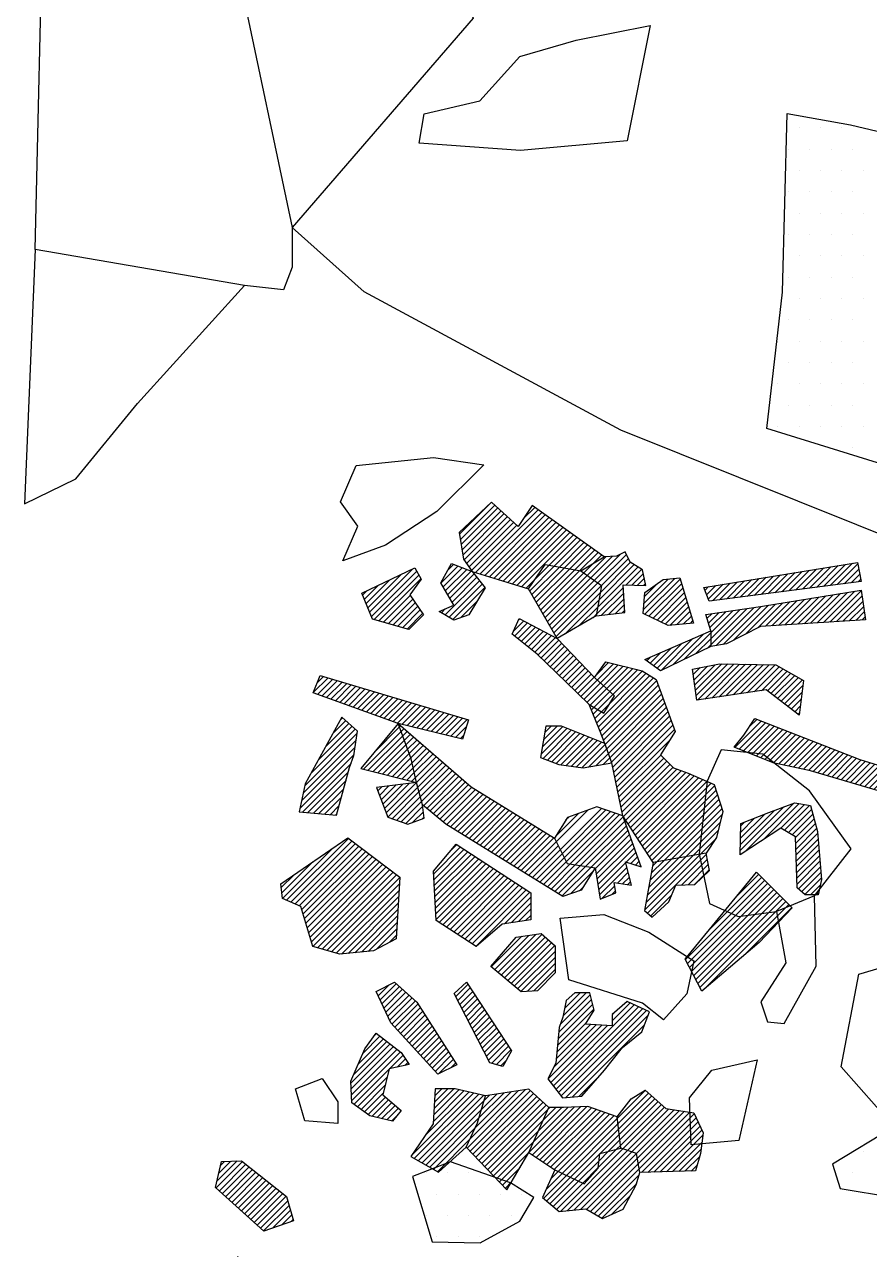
# Model space of a CAD drawing. Extents: x 187 to 361, y -1912 to -1599.
# Drawn here: x 189.6 to 239.1, y -1798.2 to -1726.4 of the extents above; entities that cross this region are included whole.
import ezdxf

# ---------------------------------------------------------------- set-up
doc = ezdxf.new("R2010")
doc.units = 0
doc.header["$LTSCALE"] = 25
doc.header["$MEASUREMENT"] = 0
doc.layers.get('0').update_dxf_attribs({"linetype": 'CONTINUOUS'})
for name, color, linetype in [('BEFUND', 1, 'CONTINUOUS'), ('KNOCHEN', 2, 'CONTINUOUS'), ('KNOCHENSCHRAFF', 2, 'CONTINUOUS'), ('STEINE', 4, 'CONTINUOUS'), ('STEINESCHRAFF', 4, 'CONTINUOUS')]:
    doc.layers.add(name, color=color, linetype=linetype)

# ---------------------------------------------------------------- blocks, each defined once
blk = doc.blocks.new('*X2')
at = {"color": 0}
for p, q in [((200.803, -1794.653), (202.36, -1793.095)), ((200.858, -1794.244), (202.044, -1793.058)), ((200.967, -1793.782), (201.675, -1793.073)), ((200.989, -1794.82), (202.557, -1793.252)), ((201.075, -1793.32), (201.306, -1793.089)), ((201.176, -1794.987), (202.755, -1793.408)), ((201.362, -1795.154), (202.952, -1793.564)), ((201.549, -1795.321), (203.15, -1793.72)), ((201.735, -1795.488), (203.347, -1793.876)), ((201.922, -1795.655), (203.544, -1794.032)), ((202.108, -1795.822), (203.742, -1794.188)), ((202.295, -1795.989), (203.939, -1794.344)), ((202.482, -1796.156), (204.137, -1794.501)), ((202.668, -1796.323), (204.334, -1794.657)), ((202.855, -1796.49), (204.532, -1794.813)), ((203.041, -1796.657), (204.729, -1794.969)), ((203.228, -1796.824), (204.927, -1795.125)), ((203.414, -1796.991), (205.014, -1795.391)), ((203.601, -1797.158), (205.093, -1795.666)), ((204.116, -1796.996), (205.171, -1795.941)), ((204.662, -1796.804), (205.249, -1796.217)), ((205.207, -1796.613), (205.327, -1796.492)), ((202.04, -1798.719), (202.106, -1798.652)), ((201.675, -1799.437), (202.368, -1798.744)), ((201.806, -1799.66), (202.629, -1798.836)), ((201.937, -1799.882), (202.891, -1798.928)), ((202.068, -1800.105), (203.126, -1799.047)), ((202.199, -1800.327), (203.244, -1799.283)), ((201.952, -1801.635), (203.596, -1799.991)), ((202.097, -1801.137), (203.479, -1799.755)), ((202.242, -1800.638), (203.361, -1799.519)), ((201.471, -1803.176), (203.949, -1800.698)), ((201.663, -1802.631), (203.832, -1800.463)), ((201.808, -1802.133), (203.714, -1800.227)), ((201.078, -1804.276), (204.018, -1801.337)), ((201.262, -1803.739), (204.067, -1800.934)), ((200.96, -1804.749), (203.833, -1801.875)), ((199.804, -1806.612), (203.463, -1802.952)), ((200.841, -1805.221), (203.648, -1802.414)), ((199.976, -1806.793), (203.278, -1803.491)), ((200.148, -1806.975), (203.093, -1804.029)), ((216.154, -1807.232), (218.927, -1804.459)), ((216.314, -1807.425), (219.461, -1804.278)), ((216.475, -1807.618), (219.764, -1804.33)), ((200.32, -1807.156), (202.909, -1804.568)), ((200.492, -1807.337), (202.724, -1805.106)), ((215.336, -1805.928), (216.216, -1805.049)), ((215.352, -1806.267), (216.534, -1805.085)), ((215.512, -1806.46), (216.852, -1805.12)), ((215.673, -1806.653), (217.325, -1805.001)), ((215.833, -1806.846), (217.859, -1804.82)), ((215.993, -1807.039), (218.393, -1804.639)), ((216.558, -1807.889), (219.949, -1804.497)), ((216.638, -1808.162), (220.135, -1804.665)), ((216.719, -1808.435), (220.321, -1804.833)), ((216.799, -1808.708), (220.507, -1805)), ((216.88, -1808.981), (220.693, -1805.168)), ((199.631, -1806.431), (200.178, -1805.884)), ((200.794, -1807.389), (202.539, -1805.645)), ((210.314, -1807.769), (212.36, -1805.723)), ((210.425, -1808.011), (212.742, -1805.694)), ((210.461, -1807.268), (211.977, -1805.752)), ((210.609, -1806.767), (211.595, -1805.781)), ((210.649, -1808.141), (213.125, -1805.665)), ((210.756, -1806.266), (211.212, -1805.81)), ((210.873, -1808.27), (213.507, -1805.636)), ((211.097, -1808.4), (213.729, -1805.768)), ((217.131, -1809.083), (220.879, -1805.336)), ((217.395, -1809.174), (221.065, -1805.504)), ((217.658, -1809.264), (221.156, -1805.766)), ((201.306, -1807.231), (202.354, -1806.183)), ((210.362, -1810.549), (214.292, -1806.619)), ((211.048, -1809.51), (214.293, -1806.265)), ((211.321, -1808.529), (213.941, -1805.909)), ((211.545, -1808.659), (214.153, -1806.051)), ((217.921, -1809.354), (221.136, -1806.139)), ((218.184, -1809.444), (221.117, -1806.512)), ((201.817, -1807.073), (202.169, -1806.722)), ((210.54, -1810.725), (214.292, -1806.973)), ((210.779, -1810.839), (214.291, -1807.327)), ((218.448, -1809.535), (221.097, -1806.885)), ((218.711, -1809.625), (221.077, -1807.258)), ((211.018, -1810.954), (214.216, -1807.756)), ((218.984, -1809.706), (220.888, -1807.801)), ((211.257, -1811.068), (214.051, -1808.274)), ((211.645, -1811.034), (214.069, -1808.61)), ((212.202, -1810.83), (214.213, -1808.82)), ((212.759, -1810.627), (214.356, -1809.03)), ((213.098, -1810.641), (214.5, -1809.24)), ((213.355, -1810.738), (214.643, -1809.45)), ((213.612, -1810.835), (214.787, -1809.66)), ((213.869, -1810.931), (214.93, -1809.87)), ((214.126, -1811.028), (215.074, -1810.08)), ((214.383, -1811.125), (215.111, -1810.397)), ((216.371, -1810.904), (216.591, -1810.684)), ((216.433, -1811.196), (216.937, -1810.692)), ((216.495, -1811.487), (217.282, -1810.7)), ((216.557, -1811.779), (217.627, -1810.708)), ((216.619, -1812.07), (217.973, -1810.717)), ((217.639, -1811.404), (218.318, -1810.725)), ((207.407, -1819.868), (211.398, -1815.878)), ((207.601, -1820.027), (212.132, -1815.496)), ((207.795, -1820.187), (212.713, -1815.27)), ((207.99, -1820.346), (213.022, -1815.314)), ((208.184, -1820.506), (213.331, -1815.359)), ((208.378, -1820.665), (213.64, -1815.403)), ((208.572, -1820.824), (213.949, -1815.448)), ((208.766, -1820.984), (213.976, -1815.775)), ((207.019, -1819.549), (209.928, -1816.64)), ((207.213, -1819.709), (210.663, -1816.259)), ((208.961, -1821.143), (213.909, -1816.195)), ((209.155, -1821.302), (213.843, -1816.615)), ((206.824, -1819.39), (209.193, -1817.021)), ((209.349, -1821.462), (213.776, -1817.035)), ((206.63, -1819.231), (207.83, -1818.031)), ((209.543, -1821.621), (213.71, -1817.455)), ((209.738, -1821.78), (213.643, -1817.875)), ((209.932, -1821.94), (213.711, -1818.161)), ((210.126, -1822.099), (213.878, -1818.347)), ((210.32, -1822.258), (214.046, -1818.533)), ((210.514, -1822.418), (214.213, -1818.719)), ((210.709, -1822.577), (214.381, -1818.905)), ((210.903, -1822.736), (214.548, -1819.091)), ((211.24, -1822.753), (214.716, -1819.277)), ((211.638, -1822.708), (214.883, -1819.463)), ((212.037, -1822.663), (214.79, -1819.91)), ((212.435, -1822.618), (213.267, -1821.787))]:
    blk.add_line(p, q, dxfattribs=at)
blk = doc.blocks.new('*X8')
at = {"color": 0}
for p, q in [((220.711, -1774.037), (222.058, -1772.69)), ((220.756, -1774.346), (222.603, -1772.499)), ((220.996, -1774.812), (223.411, -1772.397)), ((221.117, -1775.046), (223.676, -1772.486)), ((221.237, -1775.279), (223.941, -1772.575)), ((221.357, -1775.512), (224.206, -1772.664)), ((221.582, -1775.641), (224.471, -1772.752)), ((221.305, -1773.089), (221.513, -1772.882)), ((221.887, -1775.69), (224.694, -1772.883)), ((222.192, -1775.738), (224.786, -1773.144)), ((222.498, -1775.786), (224.879, -1773.405)), ((222.803, -1775.834), (224.971, -1773.666)), ((223.05, -1775.941), (225.064, -1773.927)), ((223.1, -1776.244), (225.156, -1774.188)), ((223.15, -1776.548), (225.249, -1774.449)), ((223.2, -1776.851), (225.341, -1774.71)), ((224.871, -1775.534), (225.434, -1774.971)), ((223.25, -1777.155), (224.834, -1775.571)), ((225.136, -1775.623), (225.526, -1775.232)), ((225.401, -1775.712), (225.619, -1775.493)), ((223.301, -1777.458), (224.907, -1775.852)), ((224.346, -1776.767), (224.979, -1776.133)), ((224.653, -1776.813), (225.052, -1776.414)), ((225.665, -1775.8), (225.711, -1775.754)), ((223.451, -1777.662), (224.188, -1776.924)), ((224.96, -1776.86), (225.124, -1776.695)), ((224.028, -1777.438), (224.238, -1777.228))]:
    blk.add_line(p, q, dxfattribs=at)
blk = doc.blocks.new('*X9')
at = {"color": 0}
for p, q in [((206.514, -1765.607), (207.382, -1764.739)), ((206.751, -1765.016), (207.11, -1764.657)), ((206.765, -1765.709), (207.654, -1764.82)), ((207.025, -1765.802), (207.926, -1764.902)), ((207.286, -1765.896), (208.198, -1764.984)), ((207.546, -1765.989), (208.47, -1765.065)), ((207.806, -1766.082), (208.742, -1765.147)), ((208.066, -1766.176), (209.014, -1765.228)), ((208.327, -1766.269), (209.286, -1765.31)), ((208.587, -1766.362), (209.558, -1765.391)), ((208.847, -1766.456), (209.83, -1765.473)), ((209.107, -1766.549), (210.102, -1765.554)), ((209.367, -1766.642), (210.374, -1765.636)), ((209.628, -1766.736), (210.646, -1765.717)), ((209.888, -1766.829), (210.918, -1765.799)), ((210.148, -1766.922), (211.19, -1765.88)), ((210.408, -1767.016), (211.462, -1765.962)), ((210.669, -1767.109), (211.734, -1766.044)), ((210.929, -1767.202), (212.006, -1766.125)), ((211.189, -1767.296), (212.278, -1766.207)), ((211.449, -1767.389), (212.55, -1766.288)), ((211.729, -1767.463), (212.822, -1766.37)), ((208.103, -1767.2), (208.225, -1767.078)), ((212.013, -1767.532), (213.094, -1766.451)), ((212.297, -1767.602), (213.366, -1766.533)), ((212.581, -1767.671), (213.638, -1766.614)), ((212.865, -1767.741), (213.91, -1766.696)), ((213.149, -1767.81), (214.182, -1766.777)), ((213.433, -1767.88), (214.454, -1766.859)), ((213.717, -1767.949), (214.726, -1766.94)), ((214.001, -1768.019), (214.998, -1767.022)), ((214.285, -1768.088), (215.27, -1767.103)), ((206.393, -1770.324), (208.972, -1767.745)), ((206.821, -1769.543), (208.786, -1767.578)), ((207.248, -1768.762), (208.599, -1767.411)), ((207.675, -1767.981), (208.412, -1767.245)), ((210.085, -1769.107), (211.573, -1767.619)), ((211.573, -1767.619), (211.651, -1767.541)), ((211.668, -1767.878), (211.84, -1767.706)), ((214.569, -1768.158), (215.542, -1767.185)), ((214.853, -1768.228), (215.499, -1767.582)), ((205.926, -1771.498), (209.025, -1768.399)), ((206.026, -1771.044), (209.085, -1767.986)), ((209.457, -1770.088), (211.668, -1767.878)), ((209.74, -1770.159), (211.762, -1768.137)), ((210.022, -1770.23), (211.856, -1768.396)), ((211.762, -1768.137), (212.029, -1767.87)), ((211.856, -1768.396), (212.218, -1768.035)), ((211.951, -1768.655), (212.406, -1768.2)), ((212.045, -1768.914), (212.595, -1768.364)), ((212.14, -1769.174), (212.784, -1768.529)), ((215.138, -1768.297), (215.333, -1768.101)), ((205.727, -1772.405), (208.906, -1769.225)), ((205.826, -1771.951), (208.965, -1768.812)), ((210.305, -1770.301), (211.951, -1768.655)), ((210.587, -1770.372), (212.045, -1768.914)), ((210.87, -1770.444), (212.14, -1769.174)), ((212.234, -1769.433), (212.973, -1768.694)), ((212.305, -1769.715), (213.162, -1768.858)), ((212.369, -1770.005), (213.351, -1769.023)), ((212.433, -1770.294), (213.54, -1769.187)), ((205.877, -1772.608), (208.728, -1769.757)), ((211.152, -1770.515), (212.234, -1769.433)), ((211.435, -1770.586), (212.305, -1769.715)), ((212.497, -1770.584), (213.729, -1769.352)), ((212.561, -1770.873), (213.918, -1769.517)), ((212.636, -1771.152), (214.107, -1769.681)), ((212.71, -1771.431), (214.296, -1769.846)), ((206.2, -1772.638), (208.566, -1770.272)), ((211.717, -1770.657), (212.369, -1770.005)), ((212, -1770.728), (212.433, -1770.294)), ((212.282, -1770.799), (212.497, -1770.584)), ((212.785, -1771.71), (214.485, -1770.011)), ((212.86, -1771.989), (214.673, -1770.175)), ((212.967, -1772.235), (214.862, -1770.34)), ((213.161, -1772.394), (215.051, -1770.505)), ((213.356, -1772.553), (215.24, -1770.669)), ((206.523, -1772.669), (208.433, -1770.759)), ((206.846, -1772.699), (208.299, -1771.246)), ((210.295, -1771.372), (210.537, -1771.129)), ((210.392, -1771.628), (210.943, -1771.077)), ((210.49, -1771.884), (211.349, -1771.025)), ((210.587, -1772.14), (211.755, -1770.972)), ((210.685, -1772.396), (212.161, -1770.92)), ((210.782, -1772.652), (212.561, -1770.873)), ((210.884, -1772.904), (212.636, -1771.152)), ((211.146, -1772.996), (212.71, -1771.431)), ((213.551, -1772.712), (215.429, -1770.834)), ((213.745, -1772.871), (215.618, -1770.998)), ((213.94, -1773.03), (215.813, -1771.157)), ((214.134, -1773.189), (216.032, -1771.291)), ((214.334, -1773.343), (216.251, -1771.426)), ((207.169, -1772.73), (208.166, -1771.733)), ((211.408, -1773.088), (212.785, -1771.71)), ((211.67, -1773.179), (212.86, -1771.989)), ((214.553, -1773.478), (216.47, -1771.561)), ((214.771, -1773.613), (216.688, -1771.696)), ((214.99, -1773.748), (216.907, -1771.831)), ((215.209, -1773.883), (217.126, -1771.966)), ((215.427, -1774.017), (217.344, -1772.1)), ((207.492, -1772.76), (208.032, -1772.22)), ((207.815, -1772.791), (207.899, -1772.707)), ((211.932, -1773.271), (212.925, -1772.277)), ((212.359, -1773.197), (212.967, -1772.589)), ((215.646, -1774.152), (217.563, -1772.235)), ((215.865, -1774.287), (217.782, -1772.37)), ((216.084, -1774.422), (218.001, -1772.505)), ((216.302, -1774.557), (218.219, -1772.64)), ((216.521, -1774.692), (218.438, -1772.775)), ((212.918, -1772.992), (213.008, -1772.902)), ((216.74, -1774.827), (218.657, -1772.909)), ((216.958, -1774.962), (218.876, -1773.044)), ((217.177, -1775.096), (219.094, -1773.179)), ((217.396, -1775.231), (219.313, -1773.314)), ((217.614, -1775.366), (219.532, -1773.449)), ((217.833, -1775.501), (219.75, -1773.584)), ((204.948, -1777.78), (208.576, -1774.152)), ((205.195, -1777.886), (208.777, -1774.304)), ((218.052, -1775.636), (219.969, -1773.718)), ((218.27, -1775.771), (220.188, -1773.853)), ((218.489, -1775.906), (220.407, -1773.988)), ((218.708, -1776.04), (220.625, -1774.123)), ((204.71, -1777.664), (207.639, -1774.735)), ((205.442, -1777.992), (208.979, -1774.455)), ((205.689, -1778.099), (209.181, -1774.607)), ((205.832, -1778.31), (209.383, -1774.759)), ((205.914, -1778.581), (209.585, -1774.911)), ((213.579, -1776.22), (215.148, -1774.65)), ((213.596, -1776.556), (215.362, -1774.79)), ((213.613, -1776.892), (215.576, -1774.93)), ((214.562, -1774.883), (214.934, -1774.511)), ((218.926, -1776.175), (220.756, -1774.346)), ((219.145, -1776.31), (220.876, -1774.579)), ((219.364, -1776.445), (220.996, -1774.812)), ((204.673, -1777.347), (206.512, -1775.508)), ((205.996, -1778.852), (209.786, -1775.062)), ((206.079, -1779.124), (209.988, -1775.214)), ((206.161, -1779.395), (210.19, -1775.366)), ((206.243, -1779.666), (210.392, -1775.518)), ((206.325, -1779.938), (210.593, -1775.669)), ((213.63, -1777.229), (215.79, -1775.069)), ((213.648, -1777.565), (216.004, -1775.209)), ((213.665, -1777.901), (216.218, -1775.349)), ((213.682, -1778.238), (216.431, -1775.488)), ((213.699, -1778.574), (216.645, -1775.628)), ((219.583, -1776.58), (221.117, -1775.046)), ((219.801, -1776.715), (221.237, -1775.279)), ((220.02, -1776.85), (221.357, -1775.512)), ((220.239, -1776.985), (221.582, -1775.641)), ((220.457, -1777.119), (221.887, -1775.69)), ((220.676, -1777.254), (222.192, -1775.738)), ((204.636, -1777.03), (205.385, -1776.282)), ((206.407, -1780.209), (210.795, -1775.821)), ((206.489, -1780.481), (210.997, -1775.973)), ((206.763, -1780.56), (211.199, -1776.125)), ((207.037, -1780.64), (211.401, -1776.277)), ((207.311, -1780.72), (211.583, -1776.448)), ((213.717, -1778.91), (216.859, -1775.768)), ((213.899, -1779.081), (217.073, -1775.907)), ((214.113, -1779.221), (217.287, -1776.047)), ((214.327, -1779.361), (217.501, -1776.187)), ((214.541, -1779.5), (217.715, -1776.326)), ((214.754, -1779.64), (217.929, -1776.466)), ((220.895, -1777.389), (222.498, -1775.786)), ((221.113, -1777.524), (222.803, -1775.834)), ((221.587, -1777.404), (222.907, -1776.084)), ((207.584, -1780.8), (211.561, -1776.823)), ((214.968, -1779.78), (218.142, -1776.606)), ((215.182, -1779.92), (218.356, -1776.746)), ((215.396, -1780.06), (218.57, -1776.885)), ((215.609, -1780.2), (218.784, -1777.025)), ((215.823, -1780.339), (218.998, -1777.165)), ((222.116, -1777.229), (222.337, -1777.008)), ((207.858, -1780.88), (211.54, -1777.198)), ((208.16, -1780.931), (211.518, -1777.573)), ((216.037, -1780.479), (219.212, -1777.304)), ((217.717, -1779.153), (219.269, -1777.6)), ((208.554, -1780.891), (211.497, -1777.948)), ((208.947, -1780.851), (211.475, -1778.324)), ((218.133, -1779.09), (219.269, -1777.954)), ((218.549, -1779.028), (219.268, -1778.308)), ((209.34, -1780.812), (211.453, -1778.699)), ((209.734, -1780.772), (211.432, -1779.074)), ((218.965, -1778.965), (219.268, -1778.662)), ((210.198, -1780.662), (211.41, -1779.449)), ((210.961, -1780.252), (211.388, -1779.824)), ((216.949, -1781.688), (218.748, -1779.889)), ((217.143, -1781.848), (219.157, -1779.833)), ((217.336, -1782.009), (219.567, -1779.778)), ((217.529, -1782.169), (219.923, -1779.775)), ((217.722, -1782.33), (220.111, -1779.94)), ((217.915, -1782.49), (220.299, -1780.106)), ((218.108, -1782.651), (220.488, -1780.271)), ((218.301, -1782.811), (220.676, -1780.436)), ((218.494, -1782.971), (220.69, -1780.776)), ((218.687, -1783.132), (220.69, -1781.13)), ((219.047, -1783.126), (220.689, -1781.484)), ((219.419, -1783.107), (220.689, -1781.838)), ((210.315, -1783.373), (210.942, -1782.746)), ((210.428, -1783.613), (211.375, -1782.666)), ((210.541, -1783.854), (211.562, -1782.832)), ((214.871, -1783.413), (215.578, -1782.705)), ((214.99, -1783.647), (215.718, -1782.919)), ((210.654, -1784.094), (211.75, -1782.998)), ((210.767, -1784.335), (211.937, -1783.165)), ((210.88, -1784.575), (212.125, -1783.331)), ((210.993, -1784.815), (212.312, -1783.497)), ((215.11, -1783.881), (215.859, -1783.132)), ((215.229, -1784.115), (215.999, -1783.346)), ((215.349, -1784.349), (216.139, -1783.559)), ((220.912, -1785.504), (222.821, -1783.595)), ((220.994, -1785.068), (222.75, -1783.311)), ((221.159, -1784.55), (222.508, -1783.2)), ((221.254, -1784.101), (222.155, -1783.2)), ((211.127, -1785.035), (212.499, -1783.663)), ((211.296, -1785.22), (212.662, -1783.854)), ((211.465, -1785.405), (212.799, -1784.07)), ((211.634, -1785.59), (212.937, -1784.286)), ((215.468, -1784.583), (216.279, -1783.773)), ((215.588, -1784.817), (216.419, -1783.986)), ((215.707, -1785.051), (216.559, -1784.2)), ((220.593, -1788.651), (225.335, -1783.909)), ((220.746, -1788.851), (225.577, -1784.021)), ((220.834, -1786.288), (222.962, -1784.161)), ((220.873, -1785.896), (222.891, -1783.878)), ((220.9, -1789.051), (225.818, -1784.133)), ((221.054, -1789.25), (226.06, -1784.245)), ((224.044, -1784.846), (225.093, -1783.797)), ((224.044, -1784.492), (224.192, -1784.345)), ((211.802, -1785.774), (213.074, -1784.502)), ((211.971, -1785.959), (213.212, -1784.718)), ((212.14, -1786.144), (213.35, -1784.934)), ((215.827, -1785.285), (216.699, -1784.413)), ((215.946, -1785.519), (216.839, -1784.627)), ((216.066, -1785.753), (216.979, -1784.84)), ((216.185, -1785.987), (217.119, -1785.053)), ((220.6, -1787.583), (223.109, -1785.075)), ((220.757, -1787.073), (222.777, -1785.053)), ((220.795, -1786.681), (222.503, -1784.973)), ((221.317, -1789.341), (226.169, -1784.489)), ((221.706, -1789.306), (225.94, -1785.072)), ((209.43, -1786.732), (210.419, -1785.743)), ((210.105, -1785.704), (210.218, -1785.591)), ((212.308, -1786.329), (213.487, -1785.15)), ((212.477, -1786.514), (213.625, -1785.366)), ((212.646, -1786.699), (213.762, -1785.582)), ((212.815, -1786.883), (213.9, -1785.798)), ((216.305, -1786.221), (217.259, -1785.267)), ((216.425, -1786.455), (217.4, -1785.48)), ((216.544, -1786.689), (217.54, -1785.694)), ((220.285, -1788.252), (223.44, -1785.097)), ((220.439, -1788.452), (223.772, -1785.118)), ((208.723, -1788.5), (211.021, -1786.202)), ((208.736, -1788.84), (211.222, -1786.354)), ((208.749, -1789.181), (211.423, -1786.507)), ((208.888, -1787.982), (210.821, -1786.049)), ((209.159, -1787.357), (210.62, -1785.896)), ((212.983, -1787.068), (214.037, -1786.014)), ((213.152, -1787.253), (214.175, -1786.23)), ((213.321, -1787.438), (214.313, -1786.446)), ((216.664, -1786.923), (217.68, -1785.907)), ((216.783, -1787.158), (217.82, -1786.121)), ((216.955, -1787.34), (217.96, -1786.334)), ((208.763, -1789.521), (211.624, -1786.66)), ((210.978, -1787.659), (211.777, -1786.86)), ((211.429, -1787.562), (211.915, -1787.076)), ((213.489, -1787.623), (214.45, -1786.662)), ((213.658, -1787.808), (214.588, -1786.878)), ((213.884, -1787.935), (214.725, -1787.094)), ((217.233, -1787.414), (218.1, -1786.548)), ((217.512, -1787.489), (217.81, -1787.191)), ((208.898, -1789.739), (210.954, -1787.683)), ((211.88, -1787.464), (212.053, -1787.291)), ((214.589, -1787.584), (214.863, -1787.31)), ((209.104, -1789.887), (210.846, -1788.145)), ((209.31, -1790.034), (210.737, -1788.607)), ((222.094, -1789.271), (223.238, -1788.127)), ((209.516, -1790.182), (210.629, -1789.069)), ((209.722, -1790.329), (210.741, -1789.311)), ((212.287, -1792.714), (215.912, -1789.089)), ((212.432, -1792.923), (216.199, -1789.155)), ((212.658, -1793.051), (216.487, -1789.222)), ((213.061, -1791.587), (215.625, -1789.023)), ((213.557, -1790.737), (215.337, -1788.957)), ((213.576, -1790.364), (215.05, -1788.891)), ((213.596, -1789.992), (214.748, -1788.839)), ((213.615, -1789.619), (214.395, -1788.839)), ((213.634, -1789.246), (214.042, -1788.838)), ((213.653, -1788.873), (213.689, -1788.838)), ((215.53, -1792.3), (218.953, -1788.877)), ((215.703, -1792.481), (219.249, -1788.934)), ((215.707, -1791.769), (218.533, -1788.944)), ((215.875, -1792.661), (219.434, -1789.103)), ((216.015, -1791.107), (218.112, -1789.01)), ((216.048, -1792.842), (219.618, -1789.272)), ((216.23, -1790.539), (217.692, -1789.077)), ((216.376, -1790.04), (217.272, -1789.143)), ((216.521, -1789.541), (216.852, -1789.21)), ((224.349, -1790.551), (225.985, -1788.916)), ((224.384, -1790.87), (226.173, -1789.081)), ((224.419, -1791.189), (226.361, -1789.247)), ((209.965, -1790.44), (210.931, -1789.474)), ((210.252, -1790.507), (211.121, -1789.637)), ((210.538, -1790.574), (211.311, -1789.801)), ((210.825, -1790.64), (211.501, -1789.964)), ((212.884, -1793.178), (216.521, -1789.541)), ((213.11, -1793.306), (216.376, -1790.04)), ((216.221, -1793.023), (219.803, -1789.441)), ((216.394, -1793.203), (219.987, -1789.61)), ((216.567, -1793.384), (220.172, -1789.779)), ((216.74, -1793.565), (220.267, -1790.037)), ((219.153, -1792.565), (221.824, -1789.895)), ((219.365, -1792.707), (222.19, -1789.883)), ((219.421, -1791.945), (221.458, -1789.908)), ((219.577, -1792.849), (222.556, -1789.87)), ((219.703, -1791.309), (221.095, -1789.917)), ((219.789, -1792.99), (222.833, -1789.946)), ((219.985, -1790.673), (220.742, -1789.916)), ((220.001, -1793.132), (223.094, -1790.039)), ((220.267, -1790.037), (220.389, -1789.916)), ((224.454, -1791.507), (226.55, -1789.412)), ((224.489, -1791.826), (226.738, -1789.577)), ((224.524, -1792.144), (226.926, -1789.742)), ((224.667, -1792.355), (227.115, -1789.908)), ((224.932, -1792.444), (227.371, -1790.004)), ((225.196, -1792.533), (227.677, -1790.052)), ((225.459, -1792.624), (227.982, -1790.101)), ((211.112, -1790.707), (211.445, -1790.374)), ((213.336, -1793.433), (216.23, -1790.539)), ((216.913, -1793.746), (219.985, -1790.673)), ((220.213, -1793.274), (223.355, -1790.132)), ((220.425, -1793.415), (223.616, -1790.224)), ((220.637, -1793.557), (223.877, -1790.317)), ((220.872, -1793.675), (224.138, -1790.409)), ((221.112, -1793.789), (224.349, -1790.551)), ((225.513, -1792.923), (228.288, -1790.149)), ((225.567, -1793.223), (228.593, -1790.197)), ((225.621, -1793.522), (228.85, -1790.293)), ((225.759, -1793.738), (228.964, -1790.533)), ((226.124, -1793.727), (229.078, -1790.772)), ((213.562, -1793.561), (216.015, -1791.107)), ((217.085, -1793.926), (219.703, -1791.309)), ((221.352, -1793.902), (224.384, -1790.87)), ((221.592, -1794.016), (224.419, -1791.189)), ((223.351, -1792.61), (224.454, -1791.507)), ((226.488, -1793.716), (229.192, -1791.012)), ((226.853, -1793.705), (229.306, -1791.251)), ((213.788, -1793.688), (215.707, -1791.769)), ((217.258, -1794.107), (219.421, -1791.945)), ((223.822, -1792.493), (224.489, -1791.826)), ((224.292, -1792.376), (224.524, -1792.144)), ((227.217, -1793.694), (229.361, -1791.55)), ((227.581, -1793.683), (229.31, -1791.955)), ((217.431, -1794.288), (219.132, -1792.587)), ((221.005, -1796.017), (224.667, -1792.355)), ((221.396, -1795.98), (224.932, -1792.444)), ((221.787, -1795.942), (225.196, -1792.533)), ((221.833, -1794.129), (223.318, -1792.644)), ((222.178, -1795.905), (225.459, -1792.624)), ((222.54, -1795.896), (225.513, -1792.923)), ((223.222, -1793.447), (224.292, -1792.376)), ((223.27, -1793.045), (223.822, -1792.493)), ((223.318, -1792.644), (223.351, -1792.61)), ((227.946, -1793.672), (229.259, -1792.36)), ((228.31, -1793.662), (229.173, -1792.799)), ((217.604, -1794.468), (218.637, -1793.435)), ((220.443, -1794.105), (220.872, -1793.675)), ((222.073, -1794.242), (223.27, -1793.045)), ((222.313, -1794.356), (223.222, -1793.447)), ((222.764, -1796.026), (225.567, -1793.223)), ((222.987, -1796.156), (225.621, -1793.522)), ((228.675, -1793.651), (229.02, -1793.305)), ((217.777, -1794.649), (218.142, -1794.284)), ((220.005, -1795.249), (221.352, -1793.902)), ((220.166, -1794.735), (221.112, -1793.789)), ((220.197, -1795.411), (221.592, -1794.016)), ((220.389, -1795.573), (221.833, -1794.129)), ((220.58, -1795.735), (222.073, -1794.242)), ((220.772, -1795.897), (222.313, -1794.356)), ((223.211, -1796.286), (225.622, -1793.875)), ((223.435, -1796.416), (225.479, -1794.371)), ((224.021, -1796.183), (225.113, -1795.091)), ((224.672, -1795.886), (224.702, -1795.856))]:
    blk.add_line(p, q, dxfattribs=at)
blk = doc.blocks.new('*X10')
at = {"color": 0}
for p, q in [((215.091, -1756.322), (216.97, -1754.443)), ((215.14, -1756.627), (217.156, -1754.611)), ((215.189, -1756.932), (217.341, -1754.779)), ((216.031, -1758.565), (219.704, -1754.892)), ((218.848, -1755.394), (219.498, -1754.745)), ((215.238, -1757.237), (217.527, -1754.947)), ((215.286, -1757.542), (217.712, -1755.116)), ((215.353, -1757.828), (217.898, -1755.284)), ((215.5, -1758.035), (218.083, -1755.452)), ((215.647, -1758.241), (218.269, -1755.62)), ((216.301, -1758.648), (219.91, -1755.039)), ((216.571, -1758.732), (220.117, -1755.186)), ((216.841, -1758.815), (220.323, -1755.333)), ((217.111, -1758.899), (220.53, -1755.48)), ((217.381, -1758.982), (220.736, -1755.628)), ((215.794, -1758.448), (218.454, -1755.788)), ((217.651, -1759.066), (220.942, -1755.775)), ((217.921, -1759.149), (221.149, -1755.922)), ((218.191, -1759.233), (221.355, -1756.069)), ((218.461, -1759.316), (221.562, -1756.216)), ((218.731, -1759.4), (221.768, -1756.363)), ((220.342, -1758.143), (221.974, -1756.51)), ((220.644, -1758.195), (222.181, -1756.658)), ((220.945, -1758.247), (222.387, -1756.805)), ((221.247, -1758.299), (222.594, -1756.952)), ((221.548, -1758.35), (222.8, -1757.099)), ((221.85, -1758.402), (223.006, -1757.246)), ((222.152, -1758.454), (223.213, -1757.393)), ((222.579, -1758.734), (223.67, -1757.643)), ((222.786, -1758.881), (224.051, -1757.616)), ((222.931, -1758.028), (223.419, -1757.54)), ((222.993, -1759.028), (224.555, -1757.465)), ((223.2, -1759.174), (224.872, -1757.502)), ((223.406, -1759.321), (224.99, -1757.738)), ((209.816, -1760.891), (212.352, -1758.354)), ((209.916, -1761.144), (212.576, -1758.484)), ((214.007, -1759.174), (214.994, -1758.188)), ((214.136, -1759.399), (215.251, -1758.284)), ((214.265, -1759.623), (215.507, -1758.381)), ((214.394, -1759.848), (215.764, -1758.478)), ((214.408, -1758.42), (214.737, -1758.091)), ((219.204, -1759.635), (220.644, -1758.195)), ((219.333, -1759.859), (220.945, -1758.247)), ((219.462, -1760.083), (221.247, -1758.299)), ((219.532, -1758.952), (220.342, -1758.143)), ((219.592, -1760.307), (221.548, -1758.35)), ((219.721, -1760.531), (221.85, -1758.402)), ((219.851, -1760.756), (222.152, -1758.454)), ((222.373, -1758.587), (222.931, -1758.028)), ((223.2, -1760.588), (225.544, -1758.244)), ((223.274, -1760.161), (225.329, -1758.105)), ((223.347, -1759.734), (225.114, -1757.967)), ((224.855, -1759.287), (225.759, -1758.383)), ((233.988, -1759.7), (235.184, -1758.503)), ((234.394, -1759.647), (235.606, -1758.435)), ((234.8, -1759.594), (236.028, -1758.366)), ((235.207, -1759.542), (236.451, -1758.298)), ((235.613, -1759.489), (236.873, -1758.229)), ((236.02, -1759.436), (237.295, -1758.161)), ((236.426, -1759.383), (237.717, -1758.092)), ((236.832, -1759.33), (238.139, -1758.023)), ((237.239, -1759.277), (238.451, -1758.065)), ((237.645, -1759.224), (238.505, -1758.365)), ((209.614, -1760.385), (211.009, -1758.991)), ((209.715, -1760.638), (211.681, -1758.672)), ((210.087, -1761.327), (212.7, -1758.714)), ((210.361, -1761.406), (212.823, -1758.944)), ((214.251, -1761.052), (216.259, -1759.044)), ((214.524, -1760.072), (215.948, -1758.648)), ((214.653, -1760.297), (216.103, -1758.846)), ((219.001, -1759.483), (219.532, -1758.952)), ((219.98, -1760.98), (222.373, -1758.587)), ((220.109, -1761.204), (222.579, -1758.734)), ((220.239, -1761.428), (222.786, -1758.881)), ((220.368, -1761.652), (222.993, -1759.028)), ((220.497, -1761.876), (223.2, -1759.174)), ((225.195, -1759.3), (225.859, -1758.636)), ((225.535, -1759.314), (225.923, -1758.925)), ((225.875, -1759.327), (225.987, -1759.215)), ((225.877, -1760.739), (227.709, -1758.907)), ((225.91, -1760.353), (227.315, -1758.948)), ((225.943, -1759.967), (226.684, -1759.225)), ((225.96, -1761.01), (228.021, -1758.949)), ((226.198, -1761.126), (228.104, -1759.22)), ((229.924, -1760.228), (230.963, -1759.189)), ((230.33, -1760.176), (231.385, -1759.121)), ((230.736, -1760.123), (231.807, -1759.052)), ((231.143, -1760.07), (232.229, -1758.983)), ((231.549, -1760.017), (232.651, -1758.915)), ((231.956, -1759.964), (233.074, -1758.846)), ((232.362, -1759.911), (233.496, -1758.778)), ((232.768, -1759.859), (233.918, -1758.709)), ((233.175, -1759.806), (234.34, -1758.641)), ((233.581, -1759.753), (234.762, -1758.572)), ((238.051, -1759.172), (238.559, -1758.664)), ((238.458, -1759.119), (238.613, -1758.964)), ((209.413, -1759.88), (209.665, -1759.627)), ((209.514, -1760.132), (210.337, -1759.309)), ((210.636, -1761.485), (212.2, -1759.921)), ((214.473, -1761.183), (216.415, -1759.242)), ((214.696, -1761.314), (216.571, -1759.439)), ((220.627, -1762.101), (223.406, -1759.321)), ((220.756, -1762.325), (223.347, -1759.734)), ((223.126, -1761.016), (224.7, -1759.442)), ((223.423, -1761.073), (224.72, -1759.775)), ((226.436, -1761.241), (228.187, -1759.49)), ((226.674, -1761.357), (228.27, -1759.761)), ((229.486, -1759.606), (229.697, -1759.395)), ((229.582, -1759.863), (230.119, -1759.326)), ((229.678, -1760.121), (230.541, -1759.258)), ((234.924, -1761.592), (236.577, -1759.939)), ((235.302, -1761.568), (236.999, -1759.87)), ((235.68, -1761.543), (237.421, -1759.802)), ((236.058, -1761.519), (237.843, -1759.733)), ((236.436, -1761.494), (238.266, -1759.665)), ((236.814, -1761.47), (238.642, -1759.642)), ((237.192, -1761.445), (238.687, -1759.951)), ((210.911, -1761.564), (212.345, -1760.129)), ((211.185, -1761.643), (212.49, -1760.338)), ((211.46, -1761.722), (212.635, -1760.547)), ((215.145, -1761.218), (216.126, -1760.237)), ((221.258, -1762.177), (223.274, -1760.161)), ((222.092, -1761.696), (223.2, -1760.588)), ((223.824, -1761.025), (224.741, -1760.108)), ((224.226, -1760.976), (224.761, -1760.441)), ((226.912, -1761.472), (228.352, -1760.032)), ((227.151, -1761.587), (228.435, -1760.302)), ((227.425, -1761.667), (228.518, -1760.573)), ((230.13, -1762.851), (232.365, -1760.615)), ((230.553, -1762.781), (232.778, -1760.556)), ((231.143, -1762.545), (233.2, -1760.487)), ((231.866, -1762.175), (233.623, -1760.419)), ((232.589, -1761.806), (234.045, -1760.35)), ((233.034, -1761.714), (234.467, -1760.282)), ((233.412, -1761.69), (234.889, -1760.213)), ((233.79, -1761.666), (235.311, -1760.144)), ((234.168, -1761.641), (235.733, -1760.076)), ((234.546, -1761.617), (236.155, -1760.007)), ((237.57, -1761.421), (238.731, -1760.259)), ((237.948, -1761.396), (238.776, -1760.568)), ((211.735, -1761.8), (212.779, -1760.756)), ((212.009, -1761.879), (212.924, -1760.964)), ((214.029, -1760.921), (214.252, -1760.697)), ((218.528, -1761.371), (218.621, -1761.278)), ((222.926, -1761.216), (223.126, -1761.016)), ((224.628, -1760.928), (224.781, -1760.775)), ((227.819, -1761.626), (228.601, -1760.844)), ((228.212, -1761.586), (228.684, -1761.115)), ((228.606, -1761.546), (228.767, -1761.385)), ((229.599, -1761.26), (229.895, -1760.965)), ((229.684, -1761.529), (230.306, -1760.906)), ((229.768, -1761.798), (230.718, -1760.848)), ((229.826, -1762.801), (231.954, -1760.673)), ((229.826, -1762.447), (231.542, -1760.732)), ((229.827, -1762.093), (231.13, -1760.79)), ((238.326, -1761.372), (238.821, -1760.877)), ((238.704, -1761.347), (238.866, -1761.185)), ((218.244, -1762.009), (218.853, -1761.4)), ((218.317, -1762.289), (219.084, -1761.522)), ((218.514, -1762.445), (219.316, -1761.643)), ((218.711, -1762.602), (219.548, -1761.765)), ((218.908, -1762.759), (219.78, -1761.887)), ((219.105, -1762.915), (220.012, -1762.008)), ((228.271, -1763.649), (229.827, -1762.093)), ((219.302, -1763.072), (220.244, -1762.13)), ((219.499, -1763.229), (220.476, -1762.251)), ((219.691, -1763.39), (220.708, -1762.373)), ((219.87, -1763.564), (220.908, -1762.526)), ((220.05, -1763.738), (221.081, -1762.707)), ((226.678, -1764.182), (228.148, -1762.711)), ((226.908, -1764.304), (228.771, -1762.441)), ((227.59, -1763.977), (229.394, -1762.172)), ((228.952, -1763.321), (229.826, -1762.447)), ((229.633, -1762.993), (229.826, -1762.801)), ((220.229, -1763.913), (221.253, -1762.888)), ((220.408, -1764.087), (221.426, -1763.069)), ((220.587, -1764.261), (221.598, -1763.25)), ((220.767, -1764.436), (221.771, -1763.431)), ((226.063, -1763.736), (226.279, -1763.52)), ((226.268, -1763.884), (226.902, -1763.25)), ((226.473, -1764.033), (227.525, -1762.98)), ((220.946, -1764.61), (221.943, -1763.612)), ((221.125, -1764.784), (222.116, -1763.793)), ((221.304, -1764.958), (222.288, -1763.974)), ((221.484, -1765.132), (222.461, -1764.155)), ((223.133, -1764.544), (223.829, -1763.848)), ((223.161, -1764.869), (224.115, -1763.916)), ((223.346, -1765.038), (224.4, -1763.984)), ((223.531, -1765.207), (224.685, -1764.053)), ((223.715, -1765.376), (224.97, -1764.121)), ((223.9, -1765.545), (225.255, -1764.189)), ((224.084, -1765.714), (225.541, -1764.258)), ((228.755, -1764.225), (228.758, -1764.222)), ((228.798, -1764.536), (229.196, -1764.138)), ((228.841, -1764.847), (229.633, -1764.054)), ((228.884, -1765.158), (230.071, -1763.97)), ((228.926, -1765.468), (230.473, -1763.922)), ((228.969, -1765.779), (230.82, -1763.928)), ((229.053, -1766.049), (231.168, -1763.934)), ((229.468, -1765.987), (231.516, -1763.939)), ((229.884, -1765.925), (231.864, -1763.945)), ((230.299, -1765.864), (232.211, -1763.951)), ((230.714, -1765.802), (232.559, -1763.957)), ((231.129, -1765.74), (232.907, -1763.963)), ((231.545, -1765.679), (233.255, -1763.969)), ((231.96, -1765.617), (233.602, -1763.974)), ((232.375, -1765.555), (233.842, -1764.088)), ((232.79, -1765.493), (234.068, -1764.216)), ((221.664, -1765.306), (222.634, -1764.337)), ((221.844, -1765.48), (222.806, -1764.518)), ((222.024, -1765.653), (222.979, -1764.699)), ((222.204, -1765.827), (223.161, -1764.869)), ((223.136, -1767.37), (226.038, -1764.468)), ((223.239, -1767.62), (226.255, -1764.604)), ((223.339, -1767.873), (226.472, -1764.74)), ((223.435, -1768.131), (226.648, -1764.918)), ((223.891, -1766.261), (225.82, -1764.332)), ((233.141, -1765.497), (234.294, -1764.343)), ((233.341, -1765.65), (234.52, -1764.471)), ((233.541, -1765.803), (234.746, -1764.598)), ((233.741, -1765.957), (234.972, -1764.726)), ((233.942, -1766.11), (235.198, -1764.853)), ((222.384, -1766.001), (223.346, -1765.038)), ((222.564, -1766.174), (223.531, -1765.207)), ((222.755, -1766.337), (223.715, -1765.376)), ((222.977, -1766.468), (223.9, -1765.545)), ((223.532, -1768.388), (226.743, -1765.177)), ((223.627, -1768.646), (226.837, -1765.436)), ((223.721, -1768.906), (226.932, -1765.695)), ((234.142, -1766.263), (235.234, -1765.171)), ((234.342, -1766.416), (235.183, -1765.575)), ((222.723, -1766.369), (222.755, -1766.337)), ((223.199, -1766.599), (224.084, -1765.714)), ((223.422, -1766.73), (223.891, -1766.261)), ((223.815, -1769.165), (227.027, -1765.954)), ((223.909, -1769.425), (227.121, -1766.213)), ((234.542, -1766.57), (235.132, -1765.98)), ((234.743, -1766.723), (235.081, -1766.385)), ((222.826, -1766.619), (222.977, -1766.468)), ((222.929, -1766.869), (223.199, -1766.599)), ((223.032, -1767.12), (223.422, -1766.73)), ((224.003, -1769.684), (227.216, -1766.472)), ((224.069, -1769.972), (227.31, -1766.731)), ((224.13, -1770.264), (227.405, -1766.99)), ((234.943, -1766.876), (235.03, -1766.79)), ((219.871, -1769.22), (221.389, -1767.702)), ((219.942, -1768.795), (221.137, -1767.601)), ((219.987, -1769.458), (221.642, -1767.803)), ((220.014, -1768.37), (220.813, -1767.571)), ((220.085, -1767.945), (220.46, -1767.571)), ((224.192, -1770.556), (227.499, -1767.249)), ((224.254, -1770.848), (227.594, -1767.508)), ((224.316, -1771.14), (227.688, -1767.767)), ((231.229, -1768.822), (232.78, -1767.271)), ((231.482, -1768.923), (233.035, -1767.37)), ((231.734, -1769.025), (233.289, -1767.47)), ((231.986, -1769.126), (233.543, -1767.569)), ((232.082, -1767.616), (232.526, -1767.172)), ((232.238, -1769.227), (233.798, -1767.668)), ((232.491, -1769.329), (234.052, -1767.767)), ((220.242, -1769.556), (221.894, -1767.905)), ((220.498, -1769.654), (222.146, -1768.006)), ((220.754, -1769.752), (222.398, -1768.107)), ((221.031, -1769.829), (222.651, -1768.209)), ((221.339, -1769.873), (222.903, -1768.31)), ((221.648, -1769.918), (223.155, -1768.411)), ((221.957, -1769.962), (223.407, -1768.513)), ((224.377, -1771.431), (227.405, -1768.404)), ((232.743, -1769.43), (234.306, -1767.866)), ((232.995, -1769.531), (234.561, -1767.966)), ((233.247, -1769.633), (234.815, -1768.065)), ((233.502, -1769.731), (235.069, -1768.164)), ((233.795, -1769.793), (235.324, -1768.263)), ((234.087, -1769.854), (235.578, -1768.362)), ((234.379, -1769.916), (235.832, -1768.462)), ((234.671, -1769.977), (236.087, -1768.561)), ((222.266, -1770.007), (223.627, -1768.646)), ((222.671, -1769.956), (223.721, -1768.906)), ((223.103, -1769.878), (223.815, -1769.165)), ((224.439, -1771.723), (226.884, -1769.278)), ((234.963, -1770.039), (236.341, -1768.66)), ((235.255, -1770.1), (236.596, -1768.759)), ((235.547, -1770.162), (236.85, -1768.858)), ((235.828, -1770.234), (237.104, -1768.958)), ((236.101, -1770.315), (237.359, -1769.057)), ((236.374, -1770.395), (237.613, -1769.156)), ((236.647, -1770.476), (237.867, -1769.255)), ((223.534, -1769.8), (223.909, -1769.425)), ((223.965, -1769.722), (224.003, -1769.684)), ((224.501, -1772.015), (227.06, -1769.456)), ((224.563, -1772.307), (227.237, -1769.633)), ((224.625, -1772.599), (227.414, -1769.81)), ((224.705, -1772.872), (227.59, -1769.987)), ((236.92, -1770.556), (238.122, -1769.354)), ((237.193, -1770.637), (238.376, -1769.454)), ((237.466, -1770.717), (238.634, -1769.549)), ((237.739, -1770.798), (238.904, -1769.633)), ((238.012, -1770.878), (239.174, -1769.717)), ((238.285, -1770.959), (239.444, -1769.8)), ((238.558, -1771.04), (239.714, -1769.884)), ((238.831, -1771.12), (239.984, -1769.967)), ((224.844, -1773.086), (227.833, -1770.097)), ((224.983, -1773.301), (228.094, -1770.189)), ((225.121, -1773.516), (228.355, -1770.282)), ((225.26, -1773.731), (228.609, -1770.381)), ((225.399, -1773.945), (228.856, -1770.489)), ((225.538, -1774.16), (229.102, -1770.596)), ((225.677, -1774.375), (229.349, -1770.703)), ((239.104, -1771.201), (240.254, -1770.051)), ((239.377, -1771.281), (240.524, -1770.135)), ((239.65, -1771.362), (240.793, -1770.218)), ((239.923, -1771.442), (241.063, -1770.302)), ((240.196, -1771.523), (241.333, -1770.385)), ((240.469, -1771.603), (241.603, -1770.469)), ((240.742, -1771.684), (241.873, -1770.553)), ((241.015, -1771.764), (242.143, -1770.636)), ((241.288, -1771.845), (242.413, -1770.72)), ((225.815, -1774.59), (229.595, -1770.81)), ((225.954, -1774.805), (229.841, -1770.917)), ((226.093, -1775.019), (230.043, -1771.07)), ((226.232, -1775.234), (230.128, -1771.337)), ((241.561, -1771.925), (242.683, -1770.804)), ((241.834, -1772.006), (242.953, -1770.887)), ((242.107, -1772.086), (243.223, -1770.971)), ((242.38, -1772.167), (243.493, -1771.054)), ((242.653, -1772.247), (243.763, -1771.138)), ((242.926, -1772.328), (244.033, -1771.222)), ((243.2, -1772.408), (244.303, -1771.305)), ((243.473, -1772.489), (244.573, -1771.389)), ((226.37, -1775.449), (230.214, -1771.605)), ((226.636, -1775.537), (230.3, -1771.873)), ((227.066, -1775.46), (230.386, -1772.14)), ((231.861, -1774.908), (234.67, -1772.099)), ((232.894, -1774.229), (235.009, -1772.113)), ((243.746, -1772.569), (244.842, -1771.473)), ((244.019, -1772.65), (245.112, -1771.556)), ((227.497, -1775.383), (230.472, -1772.408)), ((227.928, -1775.306), (230.484, -1772.75)), ((231.547, -1774.869), (234.113, -1772.302)), ((231.558, -1774.504), (233.556, -1772.506)), ((231.568, -1774.14), (232.984, -1772.724)), ((233.926, -1773.55), (235.312, -1772.164)), ((234.155, -1773.675), (235.615, -1772.215)), ((234.377, -1773.806), (235.728, -1772.455)), ((234.599, -1773.937), (235.802, -1772.735)), ((228.358, -1775.229), (230.375, -1773.212)), ((231.579, -1773.776), (232.391, -1772.964)), ((231.589, -1773.412), (231.797, -1773.205)), ((234.8, -1774.091), (235.876, -1773.014)), ((234.811, -1774.433), (235.95, -1773.294)), ((234.822, -1774.775), (236.024, -1773.573)), ((228.789, -1775.152), (230.267, -1773.674)), ((229.219, -1775.075), (230.11, -1774.184)), ((234.833, -1775.118), (236.082, -1773.869)), ((234.844, -1775.46), (236.111, -1774.193)), ((234.856, -1775.803), (236.14, -1774.518)), ((234.867, -1776.145), (236.169, -1774.842)), ((225.939, -1778.356), (229.219, -1775.075)), ((226.018, -1777.923), (228.789, -1775.152)), ((226.097, -1777.49), (228.358, -1775.229)), ((226.117, -1778.531), (229.568, -1775.08)), ((226.177, -1777.057), (227.928, -1775.306)), ((226.256, -1776.624), (227.497, -1775.383)), ((226.335, -1776.191), (227.066, -1775.46)), ((226.415, -1775.758), (226.636, -1775.537)), ((228.121, -1776.88), (229.626, -1775.375)), ((228.491, -1776.864), (229.685, -1775.67)), ((234.878, -1776.487), (236.198, -1775.167)), ((234.889, -1776.83), (236.227, -1775.491)), ((228.861, -1776.848), (229.743, -1775.965)), ((229.729, -1779.515), (232.805, -1776.439)), ((231.365, -1777.525), (232.628, -1776.262)), ((234.959, -1777.114), (236.256, -1775.816)), ((235.146, -1777.28), (236.286, -1776.14)), ((235.333, -1777.447), (236.315, -1776.465)), ((228.341, -1781.256), (232.981, -1776.616)), ((228.461, -1781.49), (233.158, -1776.793)), ((228.581, -1781.724), (233.335, -1776.97)), ((228.701, -1781.958), (233.511, -1777.147)), ((235.667, -1777.466), (236.247, -1776.886)), ((226.304, -1778.697), (227.525, -1777.476)), ((228.82, -1782.191), (233.688, -1777.324)), ((228.94, -1782.425), (233.864, -1777.501)), ((229.06, -1782.659), (234.041, -1777.678)), ((229.179, -1782.893), (234.217, -1777.855)), ((236.02, -1777.467), (236.146, -1777.341)), ((229.48, -1782.946), (234.394, -1778.032)), ((231.777, -1781.002), (234.57, -1778.209))]:
    blk.add_line(p, q, dxfattribs=at)
blk = doc.blocks.new('*X12')
at = {"color": 0}
for p, q in [((235, -1732.5), (235, -1732.5)), ((236.25, -1732.5), (236.25, -1732.5)), ((237.5, -1732.5), (237.5, -1732.5)), ((238.75, -1732.5), (238.75, -1732.5)), ((234.375, -1733.75), (234.375, -1733.75)), ((235.625, -1733.75), (235.625, -1733.75)), ((236.875, -1733.75), (236.875, -1733.75)), ((238.125, -1733.75), (238.125, -1733.75)), ((235, -1735), (235, -1735)), ((236.25, -1735), (236.25, -1735)), ((237.5, -1735), (237.5, -1735)), ((238.75, -1735), (238.75, -1735)), ((234.375, -1736.25), (234.375, -1736.25)), ((235.625, -1736.25), (235.625, -1736.25)), ((236.875, -1736.25), (236.875, -1736.25)), ((238.125, -1736.25), (238.125, -1736.25)), ((235, -1737.5), (235, -1737.5)), ((236.25, -1737.5), (236.25, -1737.5)), ((237.5, -1737.5), (237.5, -1737.5)), ((238.75, -1737.5), (238.75, -1737.5)), ((234.375, -1738.75), (234.375, -1738.75)), ((235.625, -1738.75), (235.625, -1738.75)), ((236.875, -1738.75), (236.875, -1738.75)), ((238.125, -1738.75), (238.125, -1738.75)), ((235, -1740), (235, -1740)), ((236.25, -1740), (236.25, -1740)), ((237.5, -1740), (237.5, -1740)), ((238.75, -1740), (238.75, -1740)), ((234.375, -1741.25), (234.375, -1741.25)), ((235.625, -1741.25), (235.625, -1741.25)), ((236.875, -1741.25), (236.875, -1741.25)), ((238.125, -1741.25), (238.125, -1741.25)), ((235, -1742.5), (235, -1742.5)), ((236.25, -1742.5), (236.25, -1742.5)), ((237.5, -1742.5), (237.5, -1742.5)), ((238.75, -1742.5), (238.75, -1742.5)), ((234.375, -1743.75), (234.375, -1743.75)), ((235.625, -1743.75), (235.625, -1743.75)), ((236.875, -1743.75), (236.875, -1743.75)), ((238.125, -1743.75), (238.125, -1743.75)), ((233.75, -1745), (233.75, -1745)), ((235, -1745), (235, -1745)), ((236.25, -1745), (236.25, -1745)), ((237.5, -1745), (237.5, -1745)), ((238.75, -1745), (238.75, -1745)), ((234.375, -1746.25), (234.375, -1746.25)), ((235.625, -1746.25), (235.625, -1746.25)), ((236.875, -1746.25), (236.875, -1746.25)), ((238.125, -1746.25), (238.125, -1746.25)), ((233.75, -1747.5), (233.75, -1747.5)), ((235, -1747.5), (235, -1747.5)), ((236.25, -1747.5), (236.25, -1747.5)), ((237.5, -1747.5), (237.5, -1747.5)), ((238.75, -1747.5), (238.75, -1747.5)), ((234.375, -1748.75), (234.375, -1748.75)), ((235.625, -1748.75), (235.625, -1748.75)), ((236.875, -1748.75), (236.875, -1748.75)), ((238.125, -1748.75), (238.125, -1748.75)), ((233.75, -1750), (233.75, -1750)), ((235, -1750), (235, -1750)), ((236.25, -1750), (236.25, -1750)), ((237.5, -1750), (237.5, -1750)), ((238.75, -1750), (238.75, -1750)), ((236.875, -1751.25), (236.875, -1751.25)), ((238.125, -1751.25), (238.125, -1751.25)), ((238.75, -1792.5), (238.75, -1792.5)), ((213.125, -1793.75), (213.125, -1793.75)), ((214.375, -1793.75), (214.375, -1793.75)), ((215.625, -1793.75), (215.625, -1793.75)), ((238.125, -1793.75), (238.125, -1793.75)), ((213.75, -1795), (213.75, -1795)), ((215, -1795), (215, -1795)), ((216.25, -1795), (216.25, -1795)), ((217.5, -1795), (217.5, -1795)), ((218.75, -1795), (218.75, -1795)), ((213.125, -1796.25), (213.125, -1796.25)), ((214.375, -1796.25), (214.375, -1796.25)), ((215.625, -1796.25), (215.625, -1796.25)), ((216.875, -1796.25), (216.875, -1796.25)), ((218.125, -1796.25), (218.125, -1796.25)), ((213.75, -1797.5), (213.75, -1797.5)), ((215, -1797.5), (215, -1797.5)), ((216.25, -1797.5), (216.25, -1797.5))]:
    blk.add_line(p, q, dxfattribs=at)

msp = doc.modelspace()

# ---------------------------------------------------------------- linework, layer by layer
at = {"layer": 'BEFUND'}
msp.add_lwpolyline([(252.168, -1765.12), (241.846, -1757.166), (224.55, -1750.22), (209.494, -1742.106), (205.275, -1738.333)], dxfattribs=at)
at = {"layer": 'KNOCHEN'}
for points in [[(222.197, -1758.462), (223.572, -1757.65), (219.352, -1754.641), (218.536, -1755.861), (216.96, -1754.434), (215.074, -1756.213), (215.326, -1757.791), (215.834, -1758.504), (219.141, -1759.527)], [(223.109, -1761.11), (224.789, -1760.909), (224.69, -1759.28), (226.013, -1759.333), (225.811, -1758.416), (225.099, -1757.957), (224.794, -1757.346), (224.285, -1757.6), (223.572, -1757.65)], [(212.114, -1761.909), (209.977, -1761.296), (209.368, -1759.768), (212.475, -1758.296), (212.831, -1758.958), (212.168, -1759.874), (212.98, -1761.045), (212.114, -1761.909)], [(213.897, -1760.843), (214.763, -1760.488), (214.001, -1759.163), (214.613, -1758.044), (215.834, -1758.504), (216.596, -1759.472), (215.627, -1761.049), (214.762, -1761.353), (213.897, -1760.843)], [(220.817, -1762.43), (219.141, -1759.527), (220.11, -1758.103), (222.197, -1758.462), (223.417, -1759.329), (223.109, -1761.11), (220.817, -1762.43)], [(229.423, -1759.439), (238.435, -1757.975), (238.637, -1759.096), (229.728, -1760.254), (229.423, -1759.439)], [(228.81, -1761.525), (227.333, -1761.676), (225.858, -1760.961), (225.962, -1759.74), (227.032, -1758.978), (227.999, -1758.877), (228.81, -1761.525)], [(229.827, -1761.985), (229.523, -1761.017), (232.73, -1760.563), (238.636, -1759.605), (238.888, -1761.335), (232.729, -1761.734), (230.742, -1762.749), (229.826, -1762.901)], [(222.695, -1766.301), (221.323, -1764.976), (219.645, -1763.345), (218.171, -1762.172), (218.579, -1761.257), (220.817, -1762.43), (223.003, -1764.724)], [(225.956, -1763.659), (229.827, -1761.985), (229.826, -1762.901), (226.872, -1764.322), (225.956, -1763.659)], [(226.449, -1775.57), (224.671, -1772.819), (224.014, -1769.714), (223.608, -1768.593), (223.304, -1767.778), (222.695, -1766.301), (223.56, -1766.812), (224.172, -1765.794), (223.003, -1764.724), (223.666, -1763.809), (225.803, -1764.321), (226.616, -1764.831), (227.732, -1767.886), (226.865, -1769.259), (227.627, -1770.024), (228.492, -1770.33), (230.018, -1770.994), (230.525, -1772.573), (230.167, -1774.099), (229.555, -1775.015)], [(229.007, -1766.056), (228.755, -1764.223), (230.333, -1763.92), (233.642, -1763.975), (235.269, -1764.893), (235.012, -1766.929), (233.08, -1765.45), (229.007, -1766.056)], [(206.51, -1765.617), (206.918, -1764.6), (215.619, -1767.208), (215.261, -1768.327), (211.496, -1767.406), (206.51, -1765.617)], [(208.188, -1767.045), (206.044, -1770.961), (205.686, -1772.59), (207.874, -1772.796), (208.642, -1769.998), (208.897, -1769.286), (209.103, -1767.861), (208.188, -1767.045)], [(231.753, -1768.095), (232.416, -1767.129), (238.572, -1769.53), (245.338, -1771.626), (244.166, -1772.693), (235.669, -1770.188), (233.481, -1769.727), (231.192, -1768.807), (231.753, -1768.095)], [(211.496, -1767.406), (209.303, -1770.05), (212.56, -1770.868)], [(223.038, -1775.871), (222.222, -1777.193), (221.153, -1777.548), (214.287, -1773.314), (212.914, -1772.192), (212.56, -1770.868), (212.256, -1769.494), (211.496, -1767.406), (215.766, -1771.127), (220.648, -1774.137)], [(223.608, -1768.593), (221.065, -1767.572), (220.148, -1767.57), (219.84, -1769.402), (220.909, -1769.811), (222.334, -1770.017), (224.014, -1769.714)], [(212.56, -1770.868), (210.218, -1771.171), (210.877, -1772.902), (212.047, -1773.311), (213.015, -1772.956), (212.914, -1772.192)], [(231.54, -1775.119), (231.593, -1773.287), (233.223, -1772.628), (234.751, -1772.07), (235.667, -1772.224), (236.072, -1773.751), (236.322, -1776.551), (236.117, -1777.467), (235.354, -1777.466), (234.896, -1777.058), (234.799, -1774.055), (233.934, -1773.545), (231.54, -1775.119)], [(224.671, -1772.819), (223.145, -1772.308), (221.414, -1772.917), (220.648, -1774.137), (221.41, -1775.614), (223.038, -1775.871), (223.341, -1777.704), (224.258, -1777.349), (224.157, -1776.738), (225.175, -1776.892), (224.82, -1775.517), (225.736, -1775.824), (224.671, -1772.819)], [(204.611, -1776.813), (208.534, -1774.121), (211.585, -1776.415), (211.376, -1780.029), (210.052, -1780.74), (208.067, -1780.941), (206.489, -1780.48), (205.78, -1778.138), (204.712, -1777.678), (204.611, -1776.813)], [(216.059, -1780.493), (213.719, -1778.963), (213.571, -1776.062), (214.896, -1774.486), (219.27, -1777.342), (219.267, -1778.92), (217.587, -1779.172), (216.059, -1780.493)], [(226.449, -1775.57), (225.936, -1778.369), (226.394, -1778.777), (227.362, -1777.862), (227.771, -1776.896), (228.89, -1776.846), (229.757, -1776.033), (229.555, -1775.015), (226.449, -1775.57)], [(228.325, -1781.223), (232.505, -1776.139), (234.589, -1778.228), (232.652, -1780.262), (229.289, -1783.108), (228.325, -1781.223)], [(216.922, -1781.665), (218.401, -1779.937), (219.877, -1779.735), (220.691, -1780.449), (220.688, -1782.027), (219.669, -1783.094), (218.702, -1783.144), (216.922, -1781.665)], [(213.809, -1787.973), (211.064, -1784.966), (210.201, -1783.132), (211.271, -1782.574), (212.593, -1783.746), (214.929, -1787.414), (213.809, -1787.973)], [(216.864, -1787.315), (214.782, -1783.24), (215.496, -1782.58), (218.137, -1786.604), (217.627, -1787.52), (216.864, -1787.315)], [(220.939, -1785.234), (220.732, -1787.32), (220.273, -1788.236), (221.136, -1789.357), (222.256, -1789.257), (223.582, -1787.732), (224.653, -1786.41), (225.774, -1785.495), (226.233, -1784.325), (224.911, -1783.712), (224.044, -1784.475), (224.044, -1785.136), (222.466, -1785.032), (222.976, -1784.219), (222.723, -1783.2), (221.858, -1783.199), (221.348, -1783.657), (221.143, -1784.623), (220.939, -1785.234)], [(211.158, -1790.718), (209.835, -1790.41), (208.767, -1789.645), (208.718, -1788.373), (209.535, -1786.491), (210.198, -1785.575), (211.673, -1786.697), (212.13, -1787.41), (210.959, -1787.663), (210.6, -1789.19), (211.668, -1790.108), (211.158, -1790.718)], [(213.655, -1788.838), (213.55, -1790.874), (212.224, -1792.806), (213.852, -1793.724), (215.483, -1792.251), (216.146, -1790.826), (216.606, -1789.249), (214.826, -1788.839), (213.655, -1788.838)], [(215.483, -1792.251), (217.871, -1794.748), (219.147, -1792.561), (220.321, -1789.916), (219.152, -1788.845), (216.606, -1789.249)], [(224.342, -1790.481), (225.157, -1789.413), (225.973, -1788.906), (227.193, -1789.976), (228.821, -1790.233), (229.379, -1791.404), (229.225, -1792.626), (228.918, -1793.643), (225.661, -1793.741)], [(219.147, -1792.561), (220.673, -1793.581), (222.402, -1794.398), (223.218, -1793.483), (223.321, -1792.618), (224.543, -1792.314), (224.342, -1790.481), (222.612, -1789.868), (221.187, -1789.917), (220.321, -1789.916)], [(225.661, -1793.741), (225.458, -1792.621), (224.543, -1792.314)], [(203.616, -1797.172), (200.769, -1794.623), (201.128, -1793.096), (202.298, -1793.047), (204.942, -1795.137), (205.347, -1796.563), (203.616, -1797.172)], [(220.673, -1793.581), (219.958, -1795.209), (220.924, -1796.025), (222.502, -1795.874), (223.468, -1796.435), (224.69, -1795.877), (225.456, -1794.453), (225.661, -1793.741)]]:
    msp.add_lwpolyline(points, dxfattribs=at)
at = {"layer": 'STEINE'}
for points in [[(202.471, -1741.74), (190.207, -1739.636), (190.694, -1718.666), (195.435, -1713.022), (199.05, -1712.569), (202.291, -1724.179), (205.275, -1738.333), (205.272, -1740.675), (204.761, -1741.997), (202.471, -1741.74)], [(213.392, -1720.784), (215.879, -1726.081), (205.275, -1738.333)], [(212.713, -1733.406), (213.021, -1731.676), (216.279, -1730.917), (218.624, -1728.324), (221.934, -1727.362), (226.262, -1726.502), (224.929, -1733.27), (218.668, -1733.822), (212.713, -1733.406)], [(254.678, -1753.162), (249.382, -1755.598), (241.547, -1752.737), (233.101, -1750.129), (234.028, -1742.139), (234.297, -1731.654), (238.012, -1732.321), (244.271, -1733.806), (251.189, -1736.869), (254.341, -1739.368), (257.847, -1744.055), (257.944, -1747.568), (254.678, -1753.162)], [(190.207, -1739.636), (189.575, -1754.549)], [(189.575, -1754.549), (192.58, -1753.077), (196.2, -1748.654), (202.471, -1741.74)], [(208.251, -1757.883), (209.119, -1755.848), (208.103, -1754.422), (209.022, -1752.285), (213.553, -1751.833), (216.505, -1752.244), (213.752, -1754.989), (210.746, -1756.97), (208.251, -1757.883)], [(235.914, -1777.518), (238.055, -1774.772), (235.617, -1771.358), (232.871, -1769.217), (230.428, -1768.959), (229.611, -1770.79), (229.147, -1775.065), (229.754, -1777.967), (231.433, -1778.733), (233.673, -1778.431)], [(233.673, -1778.431), (234.229, -1781.435), (232.749, -1783.723), (233.155, -1784.894), (234.122, -1784.997), (236.01, -1781.641), (235.914, -1777.518), (233.673, -1778.431)], [(221.502, -1782.435), (220.998, -1778.821), (223.543, -1778.62), (226.189, -1779.642), (228.833, -1781.325), (228.424, -1783.259), (227.047, -1784.784), (225.827, -1783.815), (221.502, -1782.435)], [(248.321, -1786.748), (248.369, -1788.376), (245.925, -1789.137), (245.617, -1790.918), (245.512, -1793.564), (245.713, -1795.448), (245.304, -1796.974), (242.758, -1797.073), (241.795, -1794.323), (240.578, -1791.063), (237.478, -1787.547), (238.503, -1782.102), (242.271, -1780.988), (244.406, -1783.485), (245.471, -1786.336), (248.321, -1786.748)], [(228.568, -1789.367), (229.893, -1787.74), (232.541, -1787.133), (232.541, -1787.133), (231.466, -1791.865), (228.666, -1792.116), (228.568, -1789.367)], [(205.46, -1788.826), (207.039, -1788.218), (207.953, -1789.593), (207.951, -1790.866), (206.017, -1790.711), (205.46, -1788.826)], [(240.578, -1791.063), (236.961, -1793.247), (237.417, -1794.673), (240.47, -1795.186)], [(212.324, -1793.977), (213.49, -1797.796), (216.289, -1797.851), (218.632, -1796.581), (219.449, -1795.208), (218.076, -1794.341), (214.565, -1793.115), (212.324, -1793.977)]]:
    msp.add_lwpolyline(points, dxfattribs=at)

# ---------------------------------------------------------------- block references
at = {"layer": 'KNOCHENSCHRAFF'}
for name in ['*X10', '*X9', '*X8', '*X2']:
    msp.add_blockref(name, (0, 0), dxfattribs=at)
at = {"layer": 'STEINESCHRAFF'}
msp.add_blockref('*X12', (0, 0), dxfattribs=at)

doc.saveas('drawing.dxf')
